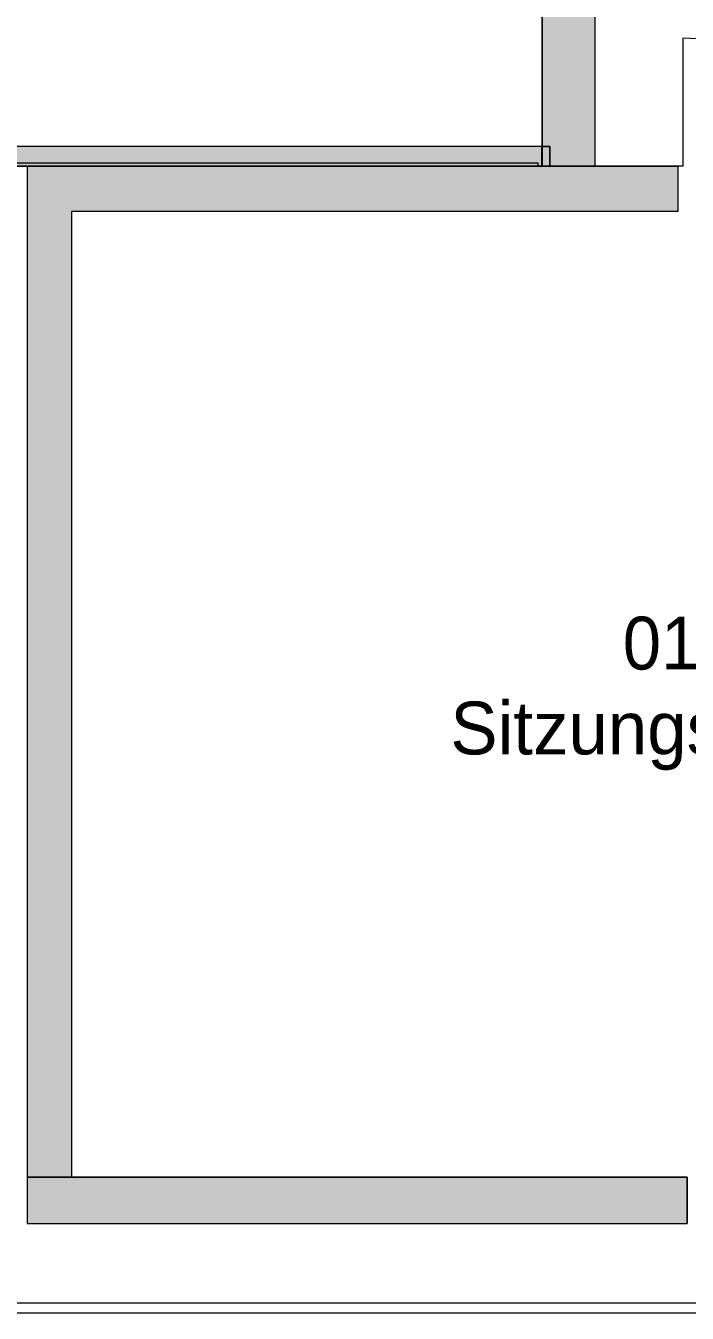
# Model space of a CAD drawing. Header units: inches. Extents: x 50200 to 250609, y 23637 to 115190.
# Drawn here: x 72864 to 77874, y 31909 to 41664 of the extents above; entities that cross this region are included whole.
import ezdxf

# ---------------------------------------------------------------- set-up
doc = ezdxf.new("R2010")
doc.units = ezdxf.units.IN
doc.header["$LTSCALE"] = 200
doc.header["$MEASUREMENT"] = 0
doc.linetypes.add('Volllinie', pattern=[0])
doc.layers.add('Grundebene', color=7, linetype='Continuous')
doc.styles.add('ARIAL', font='arial.ttf', dxfattribs={"height": 0.2})

# ---------------------------------------------------------------- blocks, each defined once
blk = doc.blocks.new('Color_Area-C9')
at = {"layer": 'Grundebene', "true_color": 0x000000, "transparency": 33554687}
blk.add_hatch(color=18, dxfattribs=at).paths.add_polyline_path([(76774.5, 44909), (77174.5, 44909), (77174.5, 40599), (76774.5, 40599)], flags=0)
at = {"layer": 'Grundebene', "color": 18, "linetype": 'Volllinie', "lineweight": 13, "true_color": 0x000000}
for p, q in [((76774.5, 44909), (77174.5, 44909)), ((76774.5, 40599), (76774.5, 44909)), ((77174.5, 44909), (77174.5, 40599)), ((77174.5, 40599), (76774.5, 40599))]:
    blk.add_line(p, q, dxfattribs=at)
blk = doc.blocks.new('Color_Area-D2')
at = {"layer": 'Grundebene', "true_color": 0x000000, "transparency": 33554687}
blk.add_hatch(color=18, dxfattribs=at).paths.add_polyline_path([(76834.4, 40749), (72179.5, 40749), (72179.5, 40599), (76834.4, 40599)], flags=0)
at = {"layer": 'Grundebene', "color": 18, "linetype": 'Volllinie', "lineweight": 13, "true_color": 0x000000}
for p, q in [((76834.4, 40749), (72179.5, 40749)), ((72179.5, 40749), (72179.5, 40599)), ((76834.4, 40599), (76834.4, 40749)), ((72179.5, 40599), (76834.4, 40599))]:
    blk.add_line(p, q, dxfattribs=at)
blk = doc.blocks.new('Color_Area-603')
at = {"layer": 'Grundebene', "true_color": 0x000000, "transparency": 33554687}
blk.add_hatch(color=18, dxfattribs=at).paths.add_polyline_path([(77874.5, 32589.1), (77874.5, 32939.1), (72874.5, 32939.2), (72874.5, 32589.2)], flags=0)
at = {"layer": 'Grundebene', "color": 18, "linetype": 'Volllinie', "lineweight": 13, "true_color": 0x000000}
for p, q in [((77874.5, 32939.1), (72874.5, 32939.2)), ((72874.5, 32939.2), (72874.5, 32589.2)), ((77874.5, 32589.1), (77874.5, 32939.1)), ((72874.5, 32589.2), (77874.5, 32589.1))]:
    blk.add_line(p, q, dxfattribs=at)
blk = doc.blocks.new('Color_Area-7A8')
at = {"layer": 'Grundebene', "true_color": 0x000000, "transparency": 33554687}
blk.add_hatch(color=18, dxfattribs=at).paths.add_polyline_path([(77804.5, 40599), (72874.5, 40599), (72874.5, 32939.2), (73214.5, 32939.2), (73214.5, 40259), (77804.5, 40259)], flags=0)
at = {"layer": 'Grundebene', "color": 18, "linetype": 'Volllinie', "lineweight": 13, "true_color": 0x000000}
for p, q in [((77804.5, 40599), (72874.5, 40599)), ((72874.5, 40599), (72874.5, 32939.2)), ((77804.5, 40259), (77804.5, 40599)), ((73214.5, 32939.2), (73214.5, 40259)), ((73214.5, 40259), (77804.5, 40259)), ((72874.5, 32939.2), (73214.5, 32939.2))]:
    blk.add_line(p, q, dxfattribs=at)
blk = doc.blocks.new('Color_Area-116A')
at = {"layer": 'Grundebene', "true_color": 0x000000, "transparency": 33554687}
blk.add_hatch(color=18, dxfattribs=at).paths.add_polyline_path([(76774.4, 40749), (76834.4, 40749), (76834.4, 40599), (76774.4, 40599)], flags=0)
at = {"layer": 'Grundebene', "color": 18, "linetype": 'Volllinie', "lineweight": 13, "true_color": 0x000000}
for p, q in [((76774.4, 40749), (76834.4, 40749)), ((76774.4, 40599), (76774.4, 40749)), ((76834.4, 40749), (76834.4, 40599)), ((76834.4, 40599), (76774.4, 40599))]:
    blk.add_line(p, q, dxfattribs=at)
blk = doc.blocks.new('Color_Area-117C')
at = {"layer": 'Grundebene', "true_color": 0x000000, "transparency": 33554687}
blk.add_hatch(color=18, dxfattribs=at).paths.add_polyline_path([(72254.7, 40623.9), (76742.5, 40623.9), (76742.5, 40599), (72254.7, 40599)], flags=0)
at = {"layer": 'Grundebene', "color": 18, "linetype": 'Volllinie', "lineweight": 13, "true_color": 0x000000}
for p, q in [((72254.7, 40623.9), (76742.5, 40623.9)), ((72254.7, 40599), (72254.7, 40623.9)), ((76742.5, 40599), (72254.7, 40599)), ((76742.5, 40623.9), (76742.5, 40599))]:
    blk.add_line(p, q, dxfattribs=at)

msp = doc.modelspace()

# ---------------------------------------------------------------- linework, layer by layer
at = {"layer": 'Grundebene', "color": 18, "linetype": 'Volllinie', "lineweight": 13, "true_color": 0x000000}
for p, q in [((76774.5, 40599), (76774.5, 44909)), ((76774.5, 44909), (76774.5, 40599)), ((77174.5, 44909), (77174.5, 40599)), ((77174.5, 44909), (77174.5, 40599)), ((77843.6, 40599), (77843.6, 41569)), ((76834.4, 40749), (72179.5, 40749)), ((76774.4, 40749), (76834.4, 40749)), ((76774.4, 40599), (76774.4, 40749)), ((76834.4, 40599), (76834.4, 40749)), ((76834.4, 40749), (76834.4, 40599)), ((72179.5, 40599), (76834.4, 40599)), ((72254.7, 40623.9), (76742.5, 40623.9)), ((76742.5, 40599), (72254.7, 40599)), ((77804.5, 40599), (72874.5, 40599)), ((72874.5, 40599), (72874.5, 32939.2)), ((72874.5, 40599), (77804.5, 40599)), ((76742.5, 40623.9), (76742.5, 40599)), ((76834.4, 40599), (76774.4, 40599)), ((77174.5, 40599), (76774.5, 40599)), ((77804.5, 40259), (77804.5, 40599)), ((77843.6, 40599), (77804.5, 40599)), ((73214.5, 32939.2), (73214.5, 40259)), ((73214.5, 40259), (77804.5, 40259)), ((73214.5, 40259), (77804.5, 40259)), ((73214.5, 32939.2), (73214.5, 40259)), ((77874.5, 32939.1), (72874.5, 32939.2)), ((72874.5, 32939.2), (72874.5, 32589.2)), ((72874.5, 32939.2), (73214.5, 32939.2)), ((73214.5, 32939.2), (77874.5, 32939.1)), ((77874.5, 32589.1), (77874.5, 32939.1)), ((77874.5, 32939.1), (77874.5, 32589.1)), ((72874.5, 32589.2), (77874.5, 32589.1)), ((72874.5, 32589.2), (77874.5, 32589.1)), ((51249.5, 31989), (89784.4, 31989)), ((89784.4, 31909), (51249.5, 31909)), ((77304.5, 31989), (89784.4, 31989))]:
    msp.add_line(p, q, dxfattribs=at)
msp.add_arc((77843.6, 40599), 970, 0, 90, dxfattribs=at)

# ---------------------------------------------------------------- block references
at = {"layer": 'Grundebene'}
for name in ['Color_Area-C9', 'Color_Area-D2', 'Color_Area-116A', 'Color_Area-117C', 'Color_Area-7A8', 'Color_Area-603']:
    msp.add_blockref(name, (0, 0), dxfattribs=at)

# ---------------------------------------------------------------- texts
at = {"layer": 'Grundebene', "color": 18, "lineweight": 18, "true_color": 0x000000, "style": 'ARIAL'}
for s, width, p in [('014', 0.932329, (77386.4, 36786.4)), ('Sitzungssaal 2', 0.960388, (76080.1, 36143.1))]:
    msp.add_text(s, height=400, dxfattribs=dict(at, width=width)).set_placement(p)

doc.saveas('drawing.dxf')
